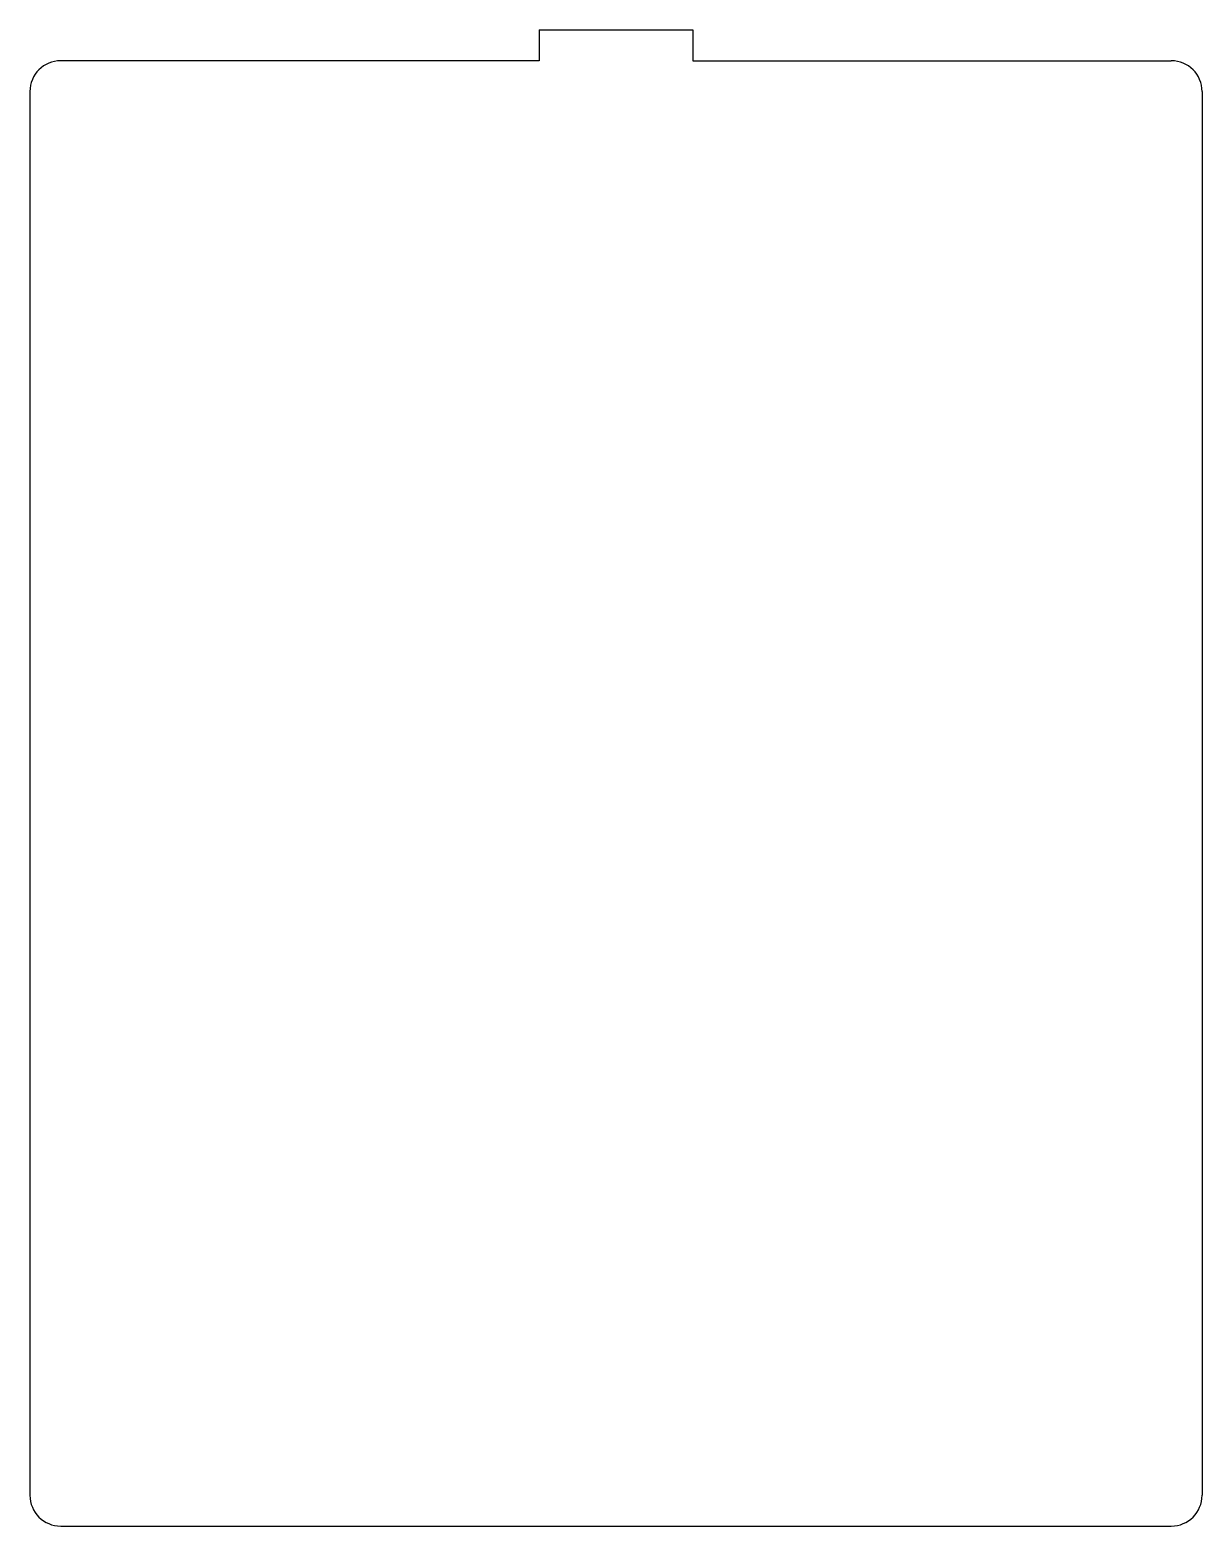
# Model space of a CAD drawing. Extents: x 9.5 to 85.7, y 9.5 to 106.7.
import ezdxf

# ---------------------------------------------------------------- set-up
doc = ezdxf.new("R2010")
doc.units = 0
doc.header["$MEASUREMENT"] = 0

msp = doc.modelspace()

# ---------------------------------------------------------------- linework, layer by layer
at = {"linetype": 'Continuous'}
for p, q in [((42.624, 106.748), (42.624, 104.748)), ((42.624, 106.748), (52.624, 106.748)), ((52.624, 106.748), (52.624, 104.748)), ((42.624, 104.748), (11.549, 104.748)), ((11.549, 104.748), (11.549, 104.748)), ((52.624, 104.748), (83.699, 104.748)), ((9.549, 102.748), (9.549, 11.548)), ((85.699, 102.748), (85.699, 11.548)), ((11.549, 9.548), (83.699, 9.548))]:
    msp.add_line(p, q, dxfattribs=at)
for centre, start, end in [((11.549, 102.748), 90, 180), ((83.699, 102.748), 0, 90), ((11.549, 11.548), 180, 270), ((83.699, 11.548), 270, 0)]:
    msp.add_arc(centre, 2, start, end, dxfattribs=at)

doc.saveas('drawing.dxf')
